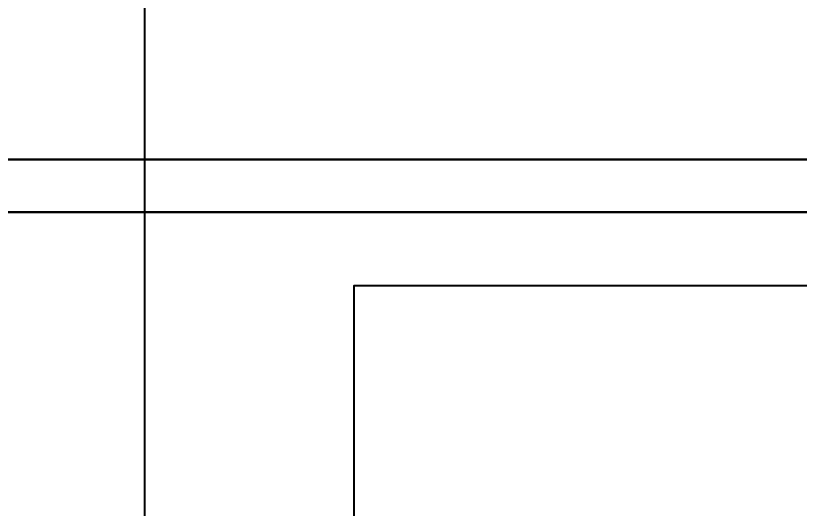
# Model space of a CAD drawing. Extents: x 0 to 210250, y -124674 to 148500.
# Drawn here: x 179265.2 to 179638.7, y 16245.4 to 16480.1 of the extents above; entities that cross this region are included whole.
import ezdxf

# ---------------------------------------------------------------- set-up
doc = ezdxf.new("R2010")
doc.units = 0
doc.header["$LTSCALE"] = 400
doc.header["$PDSIZE"] = 2
doc.linetypes.add('CEN', pattern=[17, 15, -1, 0, -1])
doc.layers.get('0').update_dxf_attribs({"linetype": 'CONTINUOUS'})
doc.layers.get('DEFPOINTS').update_dxf_attribs({"linetype": 'CONTINUOUS'})
for name, color, linetype in [('11', 3, 'CONTINUOUS'), ('\\M+5C9FD\\M+5BDB5\\M+5CCA8\\M+5B5D7\\M+5BFF2', 233, 'CONTINUOUS'), ('CENTER', 6, 'CEN'), ('DIM', 2, 'CONTINUOUS')]:
    doc.layers.add(name, color=color, linetype=linetype)
doc.styles.add('ROMANS', font='romans.shx', dxfattribs={"width": 0.8})
doc.styles.get("Standard").update_dxf_attribs({"font": 'ISOCP.SHX', "bigfont": 'CHINESET.SHX'})
doc.dimstyles.new('AM_ISO', dxfattribs={"dimscale": 300, "dimtxt": 3.5, "dimasz": 3.5, "dimexe": 1, "dimexo": 1, "dimgap": 1.5, "dimtad": 1, "dimdsep": 46, "dimtxsty": 'Standard', "dimcen": 0, "dimclrd": 256, "dimclre": 256, "dimclrt": 256, "dimadec": 0, "dimazin": 2, "dimtp": 0.1, "dimtm": 0.1, "dimtfac": 0.71, "dimtmove": 0, "dimatfit": 3, "dimfxl": 0, "dimlwd": -1, "dimlwe": -1, "dimarcsym": 0})

# ---------------------------------------------------------------- blocks, each defined once
blk = doc.blocks.new('A$C7E64000')
at = {"layer": '11'}
for p, q in [((1300, 25), (0, 25)), ((0, 25), (1300, 25)), ((0, 0), (1300, 0))]:
    blk.add_line(p, q, dxfattribs=at)
blk = doc.blocks.new('A$C1DDB0F0B')
at = {"layer": '\\M+5C9FD\\M+5BDB5\\M+5CCA8\\M+5B5D7\\M+5BFF2', "color": 4, "ltscale": 0.3}
blk.add_lwpolyline([(0, 155), (0, 0), (200, 0), (200, 120), (550, 120), (550, 0), (750, 0), (750, 120), (1100, 120), (1100, 0), (1300, 0), (1300, 155)], close=True, dxfattribs=at)
at = {"layer": '\\M+5C9FD\\M+5BDB5\\M+5CCA8\\M+5B5D7\\M+5BFF2', "ltscale": 0.3}
blk.add_blockref('A$C7E64000', (0, 155), dxfattribs=at)
blk = doc.blocks.new('A$C6703619D')
at = {"layer": '\\M+5C9FD\\M+5BDB5\\M+5CCA8\\M+5B5D7\\M+5BFF2', "ltscale": 0.3}
blk.add_blockref('A$C1DDB0F0B', (-718.4, -1380), dxfattribs=at)
blk = doc.blocks.new('*D115')
at = {"layer": 'DEFPOINTS', "color": 0, "transparency": 16777216}
for p in [(180416.64, 18051.5), (170539.6, 15351.5), (172041.33, 15351.5)]:
    blk.add_point(p, dxfattribs=at)
at = {"layer": 'DIM', "linetype": 'ByBlock', "transparency": 16777216}
for p, q in [((180116.64, 18051.5), (170239.6, 18051.5)), ((170539.6, 17151.5), (170539.6, 16251.5)), ((171741.33, 15351.5), (170239.6, 15351.5))]:
    blk.add_line(p, q, dxfattribs=at)
at = {"layer": 'DIM', "transparency": 16777216}
for points in [[(170389.6, 17151.5), (170689.6, 17151.5), (170539.6, 18051.5)], [(170389.6, 16251.5), (170689.6, 16251.5), (170539.6, 15351.5)]]:
    blk.add_solid(points, dxfattribs=at)
at = {"layer": 'DIM', "transparency": 16777216, "insert": (169819.6, 16701.5), "char_height": 900, "attachment_point": 5, "rotation": 90, "style": 'ROMANS'}
blk.add_mtext('2700', dxfattribs=at)

msp = doc.modelspace()

# ---------------------------------------------------------------- linework, layer by layer
at = {"layer": 'CENTER'}
msp.add_line((179326.643, 19678.13), (179326.643, 15613.189), dxfattribs=at)

# ---------------------------------------------------------------- block references
msp.add_blockref('A$C6703619D', (179395.045, 17611.501))

# ---------------------------------------------------------------- dimensions: what is measured, and where the dimension line sits
at = {"layer": 'DIM'}
dim = msp.add_linear_dim(base=(170539.602, 15351.501), p1=(180416.643, 18051.501), p2=(172041.332, 15351.501), angle=90, dimstyle='AM_ISO', override={"dimtxt": 3, "dimasz": 3, "dimgap": 0.9, "dimtxsty": 'ROMANS', "dimfxl": 10}, dxfattribs=at)
dim.commit()
dim.dimension.update_dxf_attribs({"geometry": '*D115', "text_midpoint": (170539.602, 16701.501), "dimtype": 160})

doc.saveas('drawing.dxf')
